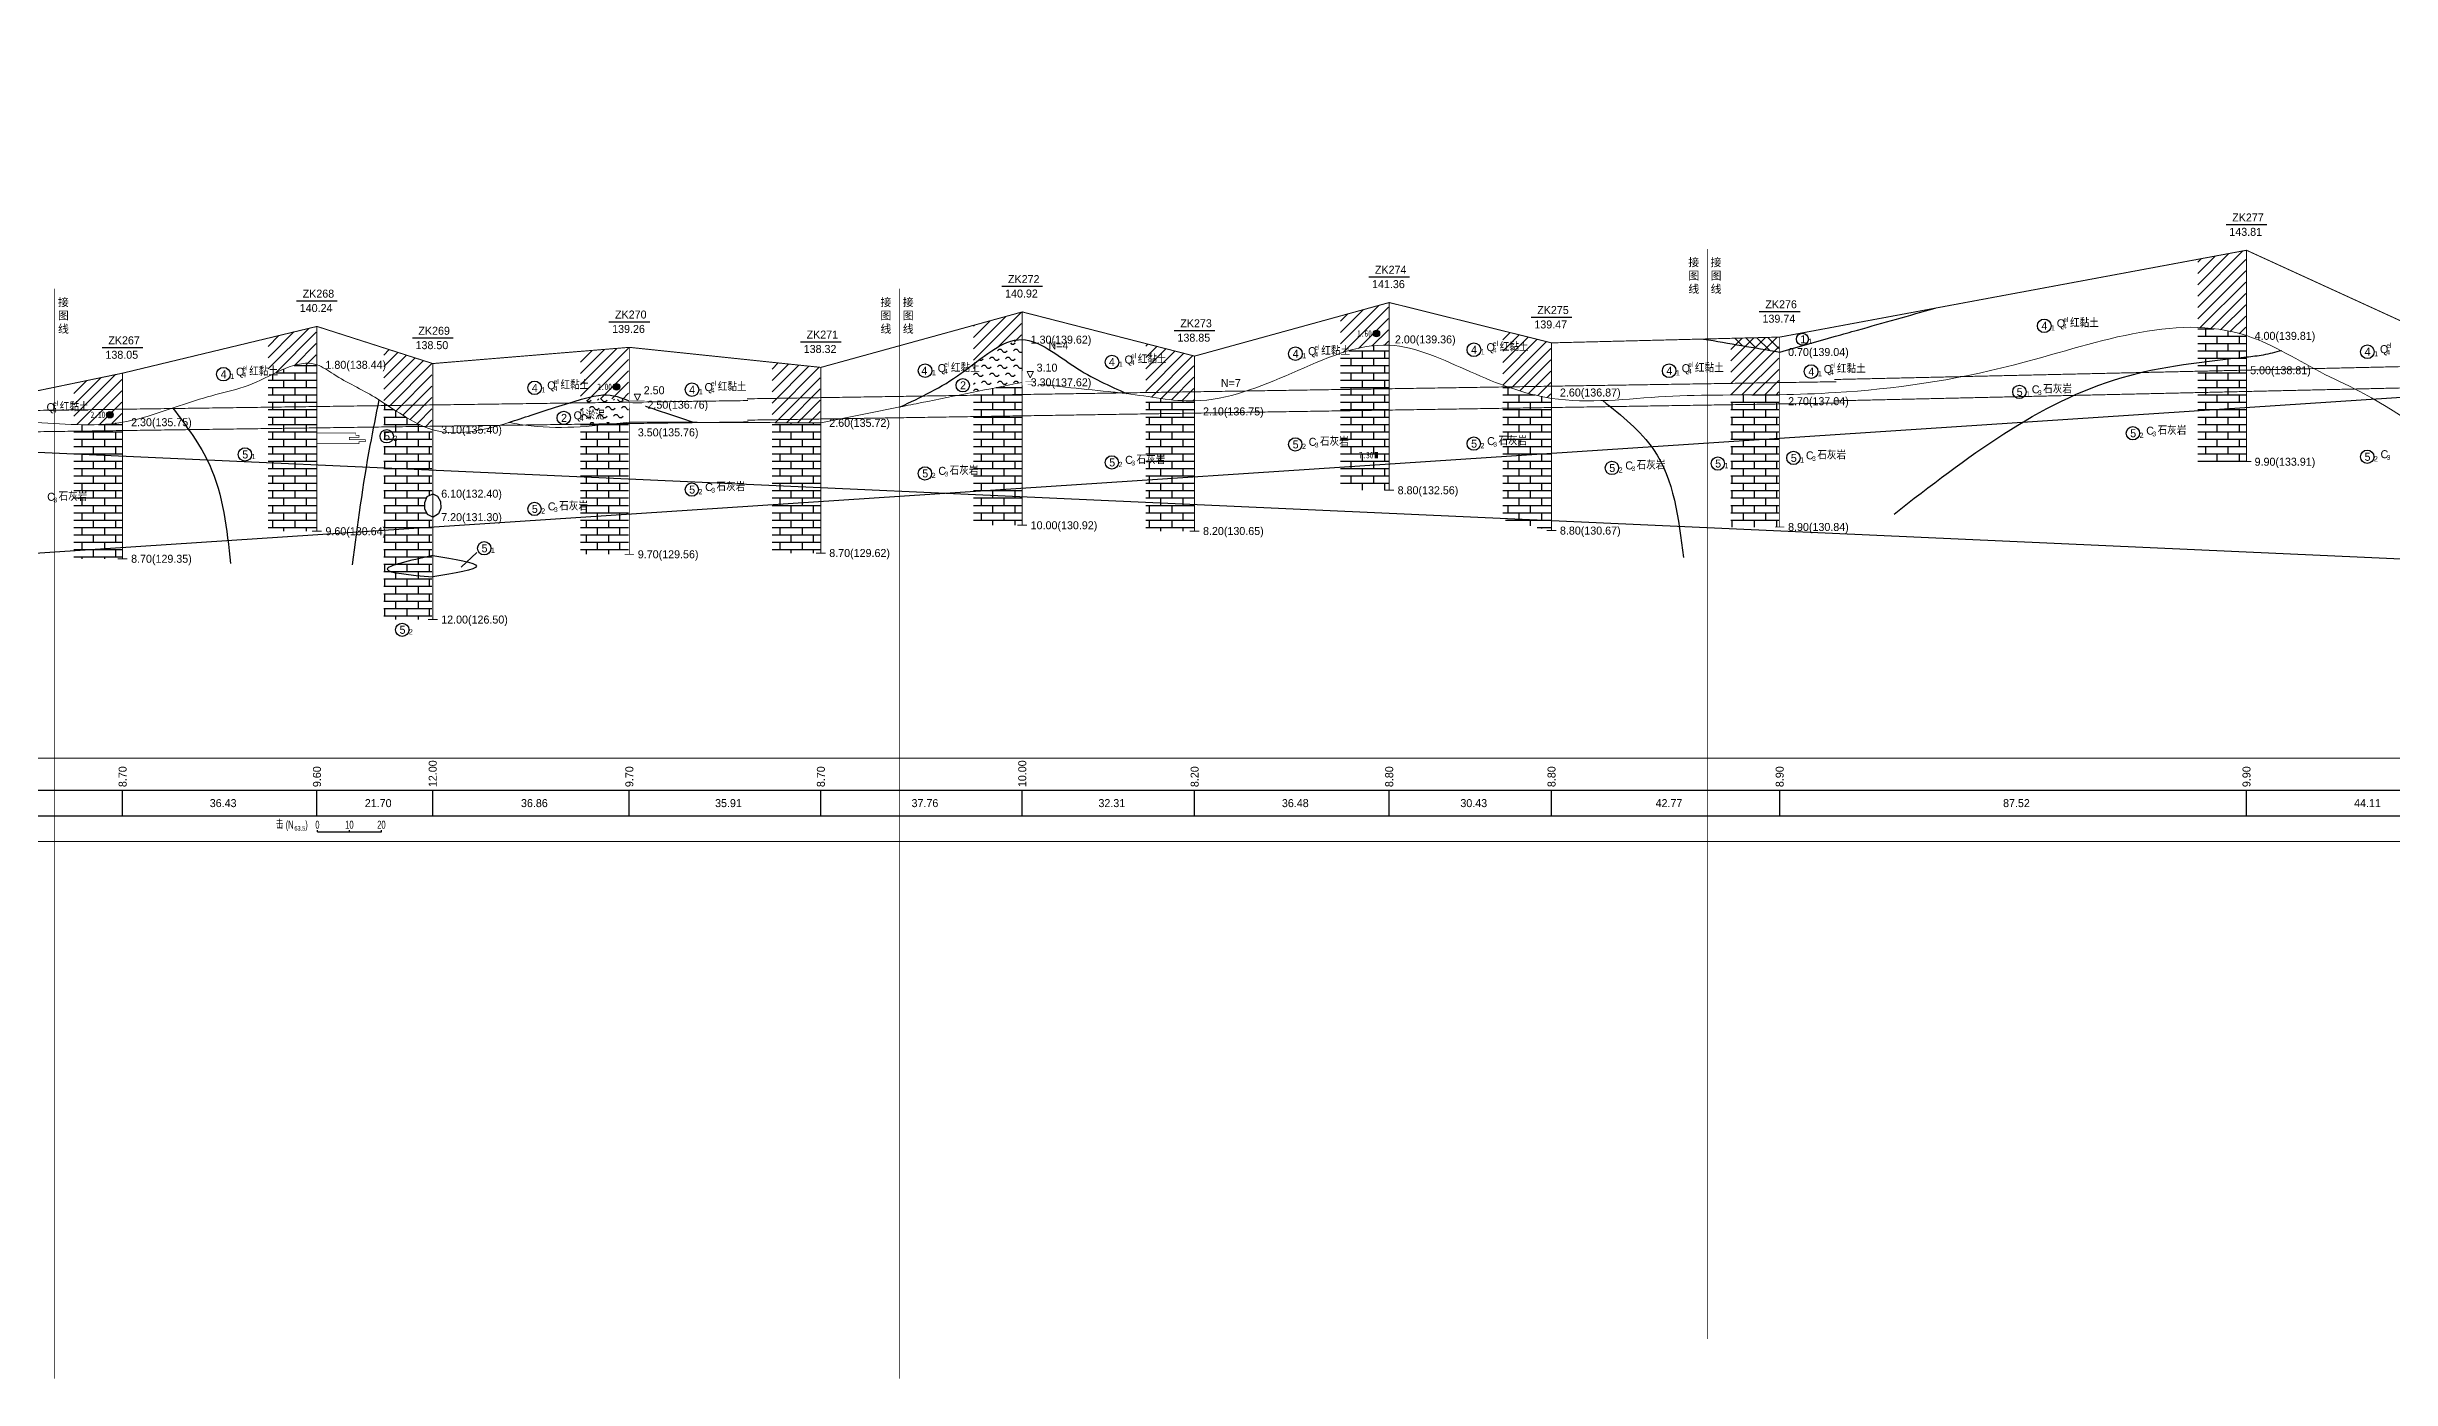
# Model space of a CAD drawing. Header units: inches. Extents: x -205 to 12199, y -11610 to -150.
# Drawn here: x 2405 to 3138, y -9451 to -9034 of the extents above; entities that cross this region are included whole.
import ezdxf
from ezdxf.enums import TextEntityAlignment as Align

# ---------------------------------------------------------------- set-up
doc = ezdxf.new("R2010")
doc.units = ezdxf.units.IN
doc.header["$MEASUREMENT"] = 0
for name, pattern in [('ACAD_ISO03W100', [30, 12, -18]), ('ACAD_ISO05W100', [34, 24, -3, 0.5, -3, 0.5, -3]), ('ACAD_ISO12W100', [21, 12, -3, 0, -3, 0, -3])]:
    doc.linetypes.add(name, pattern=pattern)
for name, color, linetype in [('GiCAD_PouMian', 7, 'Continuous'), ('GICAD_QUYANG', 7, 'Continuous'), ('地质-原位曲线', 7, 'Continuous'), ('地质-图框', 7, 'Continuous'), ('地质-地层符号', 3, 'Continuous'), ('地质-地层线', 7, 'Continuous'), ('地质-地面线', 7, 'Continuous'), ('地质-填充花纹', 4, 'Continuous'), ('地质-文字', 7, 'Continuous'), ('地质-标注栏', 7, 'Continuous'), ('地质-标贯', 7, 'Continuous'), ('地质-水位线', 5, 'Continuous'), ('地质-钻孔', 7, 'Continuous'), ('挡墙底', 7, 'Continuous'), ('管底', 7, 'Continuous'), ('红线', 1, 'ACAD_ISO05W100')]:
    doc.layers.add(name, color=color, linetype=linetype)
doc.styles.add('LZ_PMT_LINE', font='', dxfattribs={"height": 2})
doc.styles.get("Standard").update_dxf_attribs({"font": ''})
doc.styles.add('地层编号', font='Comfont.shx', dxfattribs={"width": 0.7, "height": 2.5, "bigfont": 'Hztxt12a.shx'})
doc.styles.add('层底标注', font='Comfont.shx', dxfattribs={"width": 0.7, "height": 2.5, "bigfont": 'Hztxt12a.shx'})
doc.styles.add('岩土名称', font='Comfont.shx', dxfattribs={"width": 0.7, "height": 2.5, "bigfont": 'Hztxt12a.shx'})
doc.styles.add('时代', font='Comfont.shx', dxfattribs={"width": 0.7, "height": 2.5, "bigfont": 'Hztxt12a.shx'})
doc.styles.add('标注栏数据', font='Comfont.shx', dxfattribs={"width": 0.7, "height": 2.5, "bigfont": 'Hztxt12a.shx'})
doc.styles.add('标贯动探', font='Comfont.shx', dxfattribs={"width": 0.7, "height": 2.5, "bigfont": 'Hztxt12a.shx'})
doc.styles.add('钻孔标注', font='Comfont.shx', dxfattribs={"width": 0.7, "height": 2.5, "bigfont": 'Hztxt12a.shx'})
doc.styles.get('LZ_PMT_LINE').set_extended_font_data('SimSun')
doc.styles.get('Standard').set_extended_font_data('SimSun')
doc.linetypes.add('bzhjcx', pattern='A,0.001,[2,XX1.shx,S=1,R=0,X=1,Y=0],-2', length=2.001)
doc.linetypes.add('rd', pattern='A,0.7,1,[1,rd.shx,S=5,R=180,X=0,Y=0],1', length=2.7)
doc.linetypes.add('swx', pattern='A,7,-1.5,["●",LZ_PMT_LINE,S=0.05,R=0,X=0,Y=0],-1.5', length=10)
pattern_1 = [(0, (-5703.593, -12402.1654), (0, 2.3), []), (90, (-5703.593, -12402.1654), (-3.5, 2.3), [2.3, -2.3])]
pattern_2 = [(45, (-5703.593, -12402.1654), (-1.76776695, 1.76776695), [])]
pattern_3 = [(0, (-5793.593, -12402.1654), (0, 2.3), []), (90, (-5793.593, -12402.1654), (-3.5, 2.3), [2.3, -2.3])]
pattern_4 = [(45, (-5793.593, -12402.1654), (-1.76776695, 1.76776695), [])]
pattern_5 = [(0, (-5883.593, -12402.1654), (0, 2.3), []), (90, (-5883.593, -12402.1654), (-3.5, 2.3), [2.3, -2.3])]

# ---------------------------------------------------------------- blocks, each defined once
blk = doc.blocks.new('gkqy_yuan.dwg不标')
at = {"layer": 'GiCAD_PouMian'}
h = blk.add_hatch(color=7, dxfattribs=at)
edge = h.paths.add_edge_path()
edge.add_arc((0, 0), 1, 0, 360)
at = {"layer": 'GICAD_QUYANG', "color": 7}
blk.add_circle((0, 0), 1, dxfattribs=at)
blk = doc.blocks.new('shuiweifhcj')
at = {"color": 7, "linetype": 'Continuous'}
blk.add_wipeout([(-2.46, -2.23), (2.54, -2.23), (2.54, 2.23), (-2.46, 2.23)], dxfattribs=at).dxf.layer = '地质-水位线'
at = {"color": 7}
for points, const_width in [([(-2.25, 0.02), (2.32, 0.02)], 0.075), ([(-1.5, -1), (1.5, -1)], 0.075), ([(-0.75, -2), (0.75, -2)], 0.05)]:
    blk.add_lwpolyline(points, dxfattribs=dict(at, const_width=const_width))
at = {"color": 7, "lineweight": 0}
blk.add_lwpolyline([(0.02, 0.02), (1.02, 2.02), (-0.98, 2.02), (0.02, 0.02)], dxfattribs=at)
blk = doc.blocks.new('gkqy_rao.dwg不标')
at = {"layer": 'GICAD_QUYANG', "color": 7}
blk.add_circle((0, 0), 1, dxfattribs=at)
blk = doc.blocks.new('gkqy_yan.dwg不标', base_point=(0, -1))
at = {"color": 7}
blk.add_solid([(-0.5, -2), (-0.5, 0), (0.5, -2), (0.5, 0)], dxfattribs=at)

msp = doc.modelspace()

# ---------------------------------------------------------------- hatches: boundary and pattern name
at = {"layer": '地质-填充花纹', "linetype": 'Continuous'}
h = msp.add_hatch(dxfattribs=at)
h.set_pattern_fill('GKNXT', scale=0.5, style=0, pattern_type=2)
h.set_pattern_definition([(45, (-5883.593, -12402.1654), (-1.76776695, 1.76776695), [])])
h.paths.add_polyline_path([(3092.37504, -9124.47101), (3083.25861, -9122.42502), (3078.27818, -9122.00049), (3077.37504, -9121.9952), (3077.37504, -9100.69724), (3092.37504, -9097.90695)])
h = msp.add_hatch(dxfattribs=at)
h.set_pattern_fill('GKNXT', scale=0.5, style=0, pattern_type=2)
h.set_pattern_definition(pattern_4)
h.paths.add_polyline_path([(2709.85413, -9125.86148), (2703.266, -9127.64541), (2699.03012, -9130.29492), (2695.02682, -9133.28995), (2694.85413, -9133.42007), (2694.85413, -9121.32739), (2709.85413, -9117.19597)])
h = msp.add_hatch(dxfattribs=at)
h.set_pattern_fill('GKNXT', scale=0.5, style=0, pattern_type=2)
h.set_pattern_definition(pattern_4)
h.paths.add_polyline_path([(2824.51369, -9127.54208), (2817.8725, -9127.94), (2812.98858, -9128.99985), (2809.51369, -9130.08938), (2809.51369, -9118.39047), (2824.51369, -9114.26257)])
h = msp.add_hatch(dxfattribs=at)
h.set_pattern_fill('GKNXT', scale=0.5, style=0, pattern_type=2)
h.set_pattern_definition(pattern_2)
h.paths.add_polyline_path([(2489.46869, -9133.65949), (2483.20166, -9133.6366), (2478.51569, -9135.36307), (2474.46869, -9137.3237), (2474.46869, -9125.32705), (2489.46869, -9121.72051)])
h = msp.add_hatch(dxfattribs=at)
h.set_pattern_fill('GKYN', scale=0.5, style=0, pattern_type=2)
h.set_pattern_definition([(45, (-5795.093, -12431.7534), (-2.5, 2.5), [0.707107, -2.828427]), (0, (-5794.593, -12431.2534), (2.5, 2.5), [0.5, -4.5]), (315, (-5794.093, -12431.2534), (4.9999895, -1.06e-05), [1.414214, -2.12132]), (0, (-5793.093, -12432.2534), (2.5, 2.5), [0.5, -4.5]), (45, (-5792.593, -12432.2534), (-2.5, 2.5), [0.707107, -2.828427])])
h.paths.add_polyline_path([(2709.85413, -9139.17743), (2703.14653, -9140.5275), (2698.24483, -9141.51408), (2694.85413, -9142.19654), (2694.85413, -9133.42007), (2695.02682, -9133.28995), (2699.03012, -9130.29492), (2703.266, -9127.64541), (2709.85413, -9125.86148)])
h = msp.add_hatch(dxfattribs=at)
h.set_pattern_fill('GKNXT', scale=0.5, style=0, pattern_type=2)
h.set_pattern_definition(pattern_4)
h.paths.add_polyline_path([(2875.22666, -9126.73164), (2875.22666, -9144.07478), (2868.8629, -9142.74315), (2864.06805, -9141.32828), (2860.22666, -9139.96916), (2860.22666, -9123.00479)])
h = msp.add_hatch(dxfattribs=at)
h.set_pattern_fill('GKSTT', scale=0.5, style=0, pattern_type=2)
h.set_pattern_definition([(45, (-5793.593, -12402.1654), (-1.76776695, 1.76776695), []), (135, (-5793.593, -12402.1654), (-1.76776695, -1.76776695), [])])
h.paths.add_polyline_path([(2946.51229, -9129.61761), (2939.80969, -9128.47052), (2934.88135, -9127.62707), (2931.51229, -9127.05048), (2931.51229, -9125.37881), (2946.51229, -9125.00005)])
h = msp.add_hatch(dxfattribs=at)
h.set_pattern_fill('GKSHY', scale=0.5, style=0, pattern_type=2)
h.set_pattern_definition(pattern_5)
h.paths.add_polyline_path([(3078.27818, -9122.00049), (3083.25861, -9122.42502), (3092.37504, -9124.47101), (3092.37504, -9131.28485), (3084.34793, -9134.20888), (3079.64991, -9135.92022), (3077.37504, -9136.74889), (3077.37504, -9121.9952)])
h = msp.add_hatch(dxfattribs=at)
h.set_pattern_fill('GKSHY', scale=0.5, style=0, pattern_type=2)
h.set_pattern_definition(pattern_1)
h.paths.add_polyline_path([(2489.46869, -9133.65949), (2489.46869, -9185.6604), (2474.46869, -9185.6604), (2474.46869, -9137.3237), (2478.51569, -9135.36307), (2483.20166, -9133.6366)])
h = msp.add_hatch(dxfattribs=at)
h.set_pattern_fill('GKNXT', scale=0.5, style=0, pattern_type=2)
h.set_pattern_definition(pattern_2)
h.paths.add_polyline_path([(2525.63978, -9133.18026), (2525.63978, -9153.82403), (2520.53354, -9151.71883), (2516.21482, -9149.20206), (2512.02528, -9146.47312), (2510.63978, -9145.59366), (2510.63978, -9128.36977)])
h = msp.add_hatch(dxfattribs=at)
h.set_pattern_fill('GKNXT', scale=0.5, style=0, pattern_type=2)
h.set_pattern_definition(pattern_2)
h.paths.add_polyline_path([(2587.07431, -9144.83192), (2580.92464, -9144.12963), (2575.93532, -9144.39902), (2572.07431, -9145.0365), (2572.07431, -9129.4515), (2587.07431, -9128.21442)])
h = msp.add_hatch(dxfattribs=at)
h.set_pattern_fill('GKNXT', scale=0.5, style=0, pattern_type=2)
h.set_pattern_definition(pattern_4)
h.paths.add_polyline_path([(2646.92193, -9134.43421), (2646.92193, -9151.79261), (2639.19655, -9151.7582), (2634.1966, -9151.73592), (2631.92193, -9151.72579), (2631.92193, -9132.86357)])
h = msp.add_hatch(dxfattribs=at)
h.set_pattern_fill('GKNXT', scale=0.5, style=0, pattern_type=2)
h.set_pattern_definition(pattern_4)
h.paths.add_polyline_path([(2763.7082, -9130.863), (2763.7082, -9144.9169), (2757.60379, -9144.66879), (2752.63995, -9144.0722), (2748.7082, -9143.48813), (2748.7082, -9127.01929)])
h = msp.add_hatch(dxfattribs=at)
h.set_pattern_fill('GKSHY', scale=0.5, style=0, pattern_type=2)
h.set_pattern_definition(pattern_3)
h.paths.add_polyline_path([(2824.51369, -9172.86043), (2809.51369, -9172.86043), (2809.51369, -9130.08938), (2812.98858, -9128.99985), (2817.8725, -9127.94), (2824.51369, -9127.54208)])
h = msp.add_hatch(dxfattribs=at)
h.set_pattern_fill('GKNXT', scale=0.5, style=0, pattern_type=2)
h.set_pattern_definition(pattern_4)
h.paths.add_polyline_path([(2934.88135, -9127.62707), (2939.80969, -9128.47052), (2946.51229, -9129.61761), (2946.51229, -9142.99632), (2941.11127, -9143.05225), (2936.11131, -9143.07038), (2931.51229, -9143.08186), (2931.51229, -9127.05048)])
h = msp.add_hatch(dxfattribs=at)
h.set_pattern_fill('GKSHY', scale=0.5, style=0, pattern_type=2)
h.set_pattern_definition(pattern_5)
h.paths.add_polyline_path([(3092.37504, -9163.86045), (3077.37504, -9163.86045), (3077.37504, -9136.74889), (3079.64991, -9135.92022), (3084.34793, -9134.20888), (3092.37504, -9131.28485)])
h = msp.add_hatch(dxfattribs=at)
h.set_pattern_fill('GKNXT', scale=0.5, style=0, pattern_type=2)
h.set_pattern_definition(pattern_2)
h.paths.add_polyline_path([(2428.74573, -9151.61586), (2420.15382, -9152.37581), (2415.15436, -9152.35432), (2413.74573, -9152.29423), (2413.74573, -9139.4177), (2428.74573, -9136.31218)])
h = msp.add_hatch(dxfattribs=at)
h.set_pattern_fill('GKSHY', scale=0.5, style=0, pattern_type=2)
h.set_pattern_definition(pattern_3)
h.paths.add_polyline_path([(2709.85413, -9183.79378), (2694.85413, -9183.79378), (2694.85413, -9142.19654), (2698.24483, -9141.51408), (2703.14653, -9140.5275), (2709.85413, -9139.17743)])
h = msp.add_hatch(dxfattribs=at)
h.set_pattern_fill('GKSHY', scale=0.5, style=0, pattern_type=2)
h.set_pattern_definition(pattern_3)
h.paths.add_polyline_path([(2864.06805, -9141.32828), (2868.8629, -9142.74315), (2875.22666, -9144.07478), (2875.22666, -9185.40531), (2870.40213, -9184.34159), (2865.3284, -9183.18747), (2860.25629, -9181.96276), (2860.22666, -9181.95498), (2860.22666, -9139.96916)])
h = msp.add_hatch(dxfattribs=at)
h.set_pattern_fill('GKSHY', scale=0.5, style=0, pattern_type=2)
h.set_pattern_definition(pattern_1)
h.paths.add_polyline_path([(2512.02528, -9146.47312), (2516.21482, -9149.20206), (2520.53354, -9151.71883), (2525.63978, -9153.82403), (2525.63978, -9174.06228), (2524.19033, -9174.84599), (2523.40683, -9176.66497), (2523.43242, -9178.65239), (2524.27468, -9180.44349), (2525.63978, -9181.13398), (2525.63978, -9192.80243), (2522.40317, -9186.87284), (2520.0076, -9182.48408), (2517.61204, -9178.09531), (2515.21647, -9173.70655), (2512.8209, -9169.31778), (2510.63978, -9165.3219), (2510.63978, -9145.59366)])
h = msp.add_hatch(dxfattribs=at)
h.set_pattern_fill('GKYN', scale=0.5, style=0, pattern_type=2)
h.set_pattern_definition([(45, (-5705.093, -12402.1654), (-2.5, 2.5), [0.707107, -2.828427]), (0, (-5704.593, -12401.6654), (2.5, 2.5), [0.5, -4.5]), (315, (-5704.093, -12401.6654), (4.9999895, -1.06e-05), [1.414214, -2.12132]), (0, (-5703.093, -12402.6654), (2.5, 2.5), [0.5, -4.5]), (45, (-5702.593, -12402.6654), (-2.5, 2.5), [0.707107, -2.828427])])
h.paths.add_polyline_path([(2587.07431, -9144.83192), (2587.07431, -9151.53691), (2581.58799, -9151.75123), (2576.5918, -9151.94641), (2572.07431, -9152.12289), (2572.07431, -9145.0365), (2575.93532, -9144.39902), (2580.92464, -9144.12963)])
h = msp.add_hatch(dxfattribs=at)
h.set_pattern_fill('GKSHY', scale=0.5, style=0, pattern_type=2)
h.set_pattern_definition(pattern_3)
h.paths.add_polyline_path([(2752.63995, -9144.0722), (2757.60379, -9144.66879), (2763.7082, -9144.9169), (2763.7082, -9185.59373), (2750.06898, -9185.59373), (2748.7082, -9185.5304), (2748.7082, -9143.48813)])
h = msp.add_hatch(dxfattribs=at)
h.set_pattern_fill('GKSHY', scale=0.5, style=0, pattern_type=2)
h.set_pattern_definition(pattern_3)
h.paths.add_polyline_path([(2946.51229, -9184.32706), (2931.51229, -9184.32706), (2931.51229, -9143.08186), (2936.11131, -9143.07038), (2941.11127, -9143.05225), (2946.51229, -9142.99632)])
h = msp.add_hatch(dxfattribs=at)
h.set_pattern_fill('GKSHY', scale=0.5, style=0, pattern_type=2)
h.set_pattern_definition(pattern_1)
h.paths.add_polyline_path([(2428.74573, -9194.26041), (2413.74573, -9194.26041), (2413.74573, -9152.29423), (2415.15436, -9152.35432), (2420.15382, -9152.37581), (2428.74573, -9151.61586)])
h = msp.add_hatch(dxfattribs=at)
h.set_pattern_fill('GKSHY', scale=0.5, style=0, pattern_type=2)
h.set_pattern_definition(pattern_1)
h.paths.add_polyline_path([(2587.07431, -9192.86047), (2572.07431, -9192.86047), (2572.07431, -9152.12289), (2576.5918, -9151.94641), (2581.58799, -9151.75123), (2587.07431, -9151.53691)])
h = msp.add_hatch(dxfattribs=at)
h.set_pattern_fill('GKSHY', scale=0.5, style=0, pattern_type=2)
h.set_pattern_definition(pattern_3)
h.paths.add_polyline_path([(2634.1966, -9151.73592), (2639.19655, -9151.7582), (2646.92193, -9151.79261), (2646.92193, -9192.46039), (2631.92193, -9192.46039), (2631.92193, -9151.72579)])
h = msp.add_hatch(dxfattribs=at)
h.set_pattern_fill('GKSHY', scale=0.5, style=0, pattern_type=2)
h.set_pattern_definition(pattern_1)
h.paths.add_polyline_path([(2512.8209, -9169.31778), (2515.21647, -9173.70655), (2517.61204, -9178.09531), (2520.0076, -9182.48408), (2522.40317, -9186.87284), (2525.63978, -9192.80243), (2525.63978, -9199.8285), (2516.84751, -9196.36062), (2510.63978, -9193.91216), (2510.63978, -9165.3219)])
h = msp.add_hatch(dxfattribs=at)
h.set_pattern_fill('GKSHY', scale=0.5, style=0, pattern_type=2)
h.set_pattern_definition(pattern_1)
h.paths.add_polyline_path([(2516.84751, -9196.36062), (2525.63978, -9199.8285), (2525.63978, -9213.26043), (2510.63978, -9213.26043), (2510.63978, -9193.91216)])

# ---------------------------------------------------------------- linework, layer by layer
msp.add_lwpolyline([(2534.77201, -9196.84242), (2539.63125, -9192.32198)])
for points in [[(2444.68048, -9147.15751), (2456.11523, -9164.84773), (2462.71281, -9195.76945)], [(2509.10757, -9144.59202), (2506.27961, -9158.82254), (2500.70578, -9196.11049)], [(2891.47082, -9144.8345), (2907.38462, -9160.14641), (2916.67237, -9193.86523)]]:
    msp.add_spline(points, degree=3)
at = {"layer": '地质-原位曲线', "color": 7, "linetype": 'Continuous'}
for p, q in [((2489.86886, -9279.59365), (2489.86886, -9279.09365)), ((2489.86886, -9279.59365), (2509.86886, -9279.59365)), ((2499.86886, -9279.59365), (2499.86886, -9279.09365)), ((2509.86886, -9279.59365), (2509.86886, -9279.09365))]:
    msp.add_line(p, q, dxfattribs=at)
at = {"layer": '地质-原位曲线', "color": 7, "linetype": 'Continuous', "const_width": 0.2, "flags": 128}
msp.add_lwpolyline([(2489.86886, -9154.9938), (2501.86886, -9154.9938), (2501.86886, -9155.6603), (2502.86886, -9155.6603), (2502.86886, -9156.32705), (2499.86886, -9156.32705), (2499.86886, -9156.9938), (2504.86886, -9156.9938), (2504.86886, -9157.6603), (2502.86886, -9157.6603), (2502.86886, -9158.32705), (2489.86886, -9158.32705)], dxfattribs=at)
at = {"layer": '地质-地层符号', "color": 7, "linetype": 'Continuous'}
for centre, major_axis in [((2953.84543, -9125.65073), (0, 1.875)), ((3029.41721, -9121.47323), (0, 2.125)), ((2679.74118, -9135.48403), (0, 2.125)), ((2738.13432, -9132.80383), (0, 2.125)), ((2795.4641, -9130.18347), (0, 2.125)), ((2851.22333, -9128.95015), (0, 2.125)), ((2912.22262, -9135.51683), (0, 2.125)), ((2956.58265, -9135.76855), (0, 2.125)), ((3130.3903, -9129.56772), (0, 2.125)), ((2460.49103, -9136.58438), (0, 2.125)), ((2557.74086, -9140.8511), (0, 2.125)), ((2606.89432, -9141.41346), (0, 2.125)), ((2691.50366, -9140.05497), (0, 2.08333)), ((3021.65403, -9142.12038), (0, 2.08333)), ((2566.83191, -9150.24017), (0, 2.08333)), ((2511.51748, -9155.98393), (0, 2.08333)), ((3057.12402, -9155.0427), (0, 2.08333)), ((2467.22899, -9161.66618), (0, 2.08333)), ((2738.09265, -9164.15014), (0, 2.08333)), ((2795.42243, -9158.5168), (0, 2.08333)), ((2851.18166, -9158.28349), (0, 2.08333)), ((2927.43674, -9164.50149), (0, 2.08333)), ((2951.07077, -9162.7433), (0, 2.08333)), ((3130.34864, -9162.38905), (0, 2.08333)), ((2606.85265, -9172.64273), (0, 2.08333)), ((2679.69952, -9167.58348), (0, 2.08333)), ((2894.36005, -9165.88986), (0, 2.08333)), ((2557.69919, -9178.68444), (0, 2.08333)), ((2541.99043, -9190.98227), (0, 2.08333)), ((2516.35691, -9216.4483), (0, 2.08333))]:
    msp.add_ellipse(centre, major_axis=major_axis, ratio=1, dxfattribs=at)
at = {"layer": '地质-地层线', "color": 0, "linetype": 'rd', "flags": 128}
msp.add_lwpolyline([(2528.39487, -9178.39211), (2527.66924, -9180.23616), (2526.02199, -9181.25557), (2525.88978, -9181.26043), (2524.27468, -9180.44348), (2523.43242, -9178.65239), (2523.40683, -9176.66497), (2524.19033, -9174.84599), (2525.88978, -9173.9271), (2527.41614, -9174.64591), (2528.31807, -9176.40606)], close=True, dxfattribs=at)
at = {"layer": '地质-地层线', "color": 7, "lineweight": 25}
for points, knots in [([(2964.1967, -9124.7439), (2966.48871, -9124.09755), (2976.88422, -9121.16602), (2987.27972, -9118.23449), (2995.38321, -9115.9493)], [18.114379502, 18.114379502, 18.114379502, 18.114379502, 25.258602024, 50.517204049, 50.517204049, 50.517204049, 50.517204049]), ([(2549.62665, -9151.68299), (2552.02376, -9150.89667), (2579.95257, -9141.73525), (2579.02807, -9142.13797), (2597.54976, -9148.31119), (2604.03226, -9150.5144), (2607.27352, -9151.616)], [190.551878473, 190.551878473, 190.551878473, 190.551878473, 193.467093143, 224.517073815, 235.048074844, 245.579075874, 245.579075874, 245.579075874, 245.579075874])]:
    msp.add_open_spline(points, degree=3, knots=knots, dxfattribs=at)
at = {"layer": '地质-地层线', "color": 7, "linetype": 'bzhjcx', "lineweight": 0}
for points, knots in [([(2964.1967, -9142.33011), (2982.56801, -9141.19648), (3024.97833, -9135.20034), (3079.57851, -9113.27473), (3112.97522, -9135.10594), (3137.6551, -9145.90963), (3164.83608, -9168.99413), (3204.96391, -9149.6015), (3239.99387, -9139.33501), (3267.57444, -9140.95409), (3287.90829, -9140.58682), (3297.80456, -9140.57893), (3304.1967, -9140.48799)], [259.706679112, 259.706679112, 259.706679112, 259.706679112, 315.580443462, 389.093979328, 416.429316662, 430.09698533, 471.099991332, 510.831744166, 550.563497, 582.001279743, 592.480540657, 611.662289541, 611.662289541, 611.662289541, 611.662289541]), ([(2371.35627, -9151.52714), (2380.92912, -9151.31183), (2400.07482, -9150.88122), (2426.78381, -9154.00465), (2445.82596, -9146.52681), (2459.3818, -9142.48915), (2472.7436, -9139.55387), (2485.46875, -9129.97778), (2497.43758, -9138.49388), (2509.67987, -9144.01342), (2526.30241, -9157.61538), (2541.41689, -9154.24831), (2549.62665, -9151.68299)], [0, 0, 0, 0, 28.819748731, 57.639497462, 78.744744499, 89.298410716, 99.849991536, 120.955238574, 126.964205722, 141.686175523, 162.417112472, 186.611291417, 186.611291417, 186.611291417, 186.611291417]), ([(2710.10413, -9139.12711), (2719.08301, -9140.12612), (2729.9665, -9141.33704), (2747.90098, -9143.09978), (2767.5767, -9147.4146), (2794.23974, -9136.59474), (2823.27618, -9123.00047), (2850.17937, -9136.2839), (2877.96157, -9147.14846), (2911.23596, -9142.57812), (2940.85872, -9143.33084), (2958.39674, -9142.688), (2964.1967, -9142.33011)], [0, 0, 0, 0, 27.082742168, 32.827566739, 54.165484337, 85.788524235, 117.411564133, 144.091916724, 170.772269315, 206.419588455, 242.066907596, 259.706679112, 259.706679112, 259.706679112, 259.706679112]), ([(2587.32431, -9151.52714), (2593.97405, -9151.55676), (2603.94865, -9151.60119), (2616.23945, -9151.65594), (2621.88051, -9151.68106), (2624.1967, -9151.69138)], [0, 0, 0, 0, 19.949403092, 29.924104637, 36.872752723, 36.872752723, 36.872752723, 36.872752723])]:
    msp.add_open_spline(points, degree=3, knots=knots, dxfattribs=at)
at = {"layer": '地质-地层线', "color": 7}
for points in [[(2671.9634, -9146.80385), (2691.03377, -9136.29881), (2710.10413, -9125.79378), (2726.42355, -9134.21801), (2742.74296, -9142.64223)], [(2982.48687, -9180.26782), (3053.79099, -9137.60186), (3092.62504, -9131.19379)], [(3092.62504, -9131.19379), (3097.90276, -9130.49546), (3103.67802, -9129.14523)], [(2525.88978, -9193.26044), (2511.66847, -9197.54663), (2525.88978, -9199.9271)], [(2525.88978, -9193.26044), (2539.57188, -9196.59377), (2525.88978, -9199.9271)]]:
    msp.add_spline(points, degree=3, dxfattribs=at)
at = {"layer": '地质-地层线', "color": 7, "lineweight": 25}
msp.add_spline([(2923.00041, -9125.59374), (2934.88135, -9127.62707), (2946.76229, -9129.6604)], degree=3, dxfattribs=at)
at = {"layer": '地质-地层线', "color": 7, "lineweight": 25, "start_tangent": (0.962462591, 0.27141437), "end_tangent": (0.962462591, 0.27141437)}
msp.add_spline([(2946.76229, -9129.6604), (2964.1967, -9124.7439)], degree=3, dxfattribs=at)
at = {"layer": '地质-地层线', "color": 7, "linetype": 'bzhjcx', "lineweight": 0}
for points in [[(2647.17193, -9151.79372), (2671.9634, -9146.80385), (2678.63803, -9145.46042), (2710.10413, -9139.12711)], [(2549.62665, -9151.68299), (2556.60705, -9152.72712), (2587.32431, -9151.52714)]]:
    msp.add_spline(points, degree=3, dxfattribs=at)
at = {"layer": '地质-地层线', "color": 7, "linetype": 'bzhjcx', "lineweight": 0, "start_tangent": (0.99999008, -0.004454278), "end_tangent": (0.99999008, -0.004454278)}
msp.add_spline([(2624.1967, -9151.69138), (2647.17193, -9151.79372)], degree=3, dxfattribs=at)
at = {"layer": '地质-地面线', "color": 0, "linetype": 'Continuous', "const_width": 0.3}
for points in [[(2964.1967, -9121.7506), (3092.62504, -9097.86045), (3166.14289, -9131.52714), (3243.10006, -9117.72709), (3304.1967, -9117.79184)], [(2624.1967, -9132.05467), (2647.17193, -9134.46038), (2710.10413, -9117.12712), (2763.9582, -9130.92706), (2824.76369, -9114.19377), (2875.47666, -9126.79376), (2946.76229, -9124.99373), (2964.1967, -9121.7506)], [(2284.1967, -9141.75184), (2315.82047, -9144.12713), (2371.35627, -9148.19381), (2428.99573, -9136.26042), (2489.71869, -9121.6604), (2525.88978, -9133.26043), (2587.32431, -9128.19381), (2624.1967, -9132.05467)]]:
    msp.add_lwpolyline(points, dxfattribs=at)
at = {"layer": '地质-标注栏', "color": 7, "linetype": 'Continuous', "const_width": 0.3}
for points in [[(2244.19649, -9256.59365), (2634.19649, -9256.59365)], [(2584.19698, -9256.59365), (2974.19698, -9256.59365)], [(2924.1967, -9256.59365), (3314.1967, -9256.59365)], [(2244.19649, -9282.59365), (2634.19649, -9282.59365)], [(2584.19698, -9282.59365), (2974.19698, -9282.59365)], [(2924.1967, -9282.59365), (3314.1967, -9282.59365)]]:
    msp.add_lwpolyline(points, dxfattribs=at)
at = {"layer": '地质-标注栏', "color": 7, "linetype": 'Continuous'}
for points in [[(2244.19649, -9266.59365), (2634.19649, -9266.59365)], [(2428.99573, -9274.59365), (2428.99573, -9266.59365)], [(2428.99573, -9274.59365), (2428.99573, -9266.59365)], [(2489.71869, -9274.59365), (2489.71869, -9266.59365)], [(2489.71869, -9274.59365), (2489.71869, -9266.59365)], [(2525.88978, -9274.59365), (2525.88978, -9266.59365)], [(2525.88978, -9274.59365), (2525.88978, -9266.59365)], [(2584.19698, -9266.59365), (2974.19698, -9266.59365)], [(2587.32431, -9274.59365), (2587.32431, -9266.59365)], [(2587.32431, -9274.59365), (2587.32431, -9266.59365)], [(2647.17193, -9274.59365), (2647.17193, -9266.59365)], [(2647.17193, -9274.59365), (2647.17193, -9266.59365)], [(2710.10413, -9274.59365), (2710.10413, -9266.59365)], [(2710.10413, -9274.59365), (2710.10413, -9266.59365)], [(2763.9582, -9274.59365), (2763.9582, -9266.59365)], [(2763.9582, -9274.59365), (2763.9582, -9266.59365)], [(2824.76369, -9274.59365), (2824.76369, -9266.59365)], [(2824.76369, -9274.59365), (2824.76369, -9266.59365)], [(2875.47666, -9274.59365), (2875.47666, -9266.59365)], [(2875.47666, -9274.59365), (2875.47666, -9266.59365)], [(2924.1967, -9266.59365), (3314.1967, -9266.59365)], [(2946.76229, -9274.59365), (2946.76229, -9266.59365)], [(2946.76229, -9274.59365), (2946.76229, -9266.59365)], [(3092.62476, -9274.59365), (3092.62476, -9266.59365)], [(3092.62476, -9274.59365), (3092.62476, -9266.59365)], [(2244.19649, -9274.59365), (2634.19649, -9274.59365)], [(2584.19698, -9274.59365), (2974.19698, -9274.59365)], [(2924.1967, -9274.59365), (3314.1967, -9274.59365)]]:
    msp.add_lwpolyline(points, dxfattribs=at)
at = {"layer": '地质-钻孔', "color": 7, "linetype": 'Continuous'}
for p, q in [((3086.26144, -9089.8605), (3098.988, -9089.8605)), ((2703.74093, -9109.1271), (2716.46749, -9109.1271)), ((2818.40011, -9106.19375), (2831.12667, -9106.19375)), ((2483.35567, -9113.6603), (2496.08175, -9113.6603)), ((2869.11398, -9118.79385), (2881.83956, -9118.79385)), ((2940.39913, -9116.9938), (2953.12569, -9116.9938)), ((2519.52706, -9125.2604), (2532.25265, -9125.2604)), ((2580.96163, -9120.19375), (2593.68722, -9120.19375)), ((2640.80831, -9126.46035), (2653.53487, -9126.46035)), ((2757.59542, -9122.92715), (2770.32101, -9122.92715)), ((2422.63253, -9128.2604), (2435.35909, -9128.2604))]:
    msp.add_line(p, q, dxfattribs=at)
at = {"layer": '地质-钻孔', "color": 7, "const_width": 0.3, "flags": 128}
for points in [[(3092.62504, -9097.86045), (3092.62504, -9163.86045)], [(2710.10413, -9117.12711), (2710.10413, -9183.79378)], [(2824.76369, -9114.19377), (2824.76369, -9172.86043)], [(2489.71869, -9121.6604), (2489.71869, -9185.6604)], [(2946.76229, -9124.99373), (2946.76229, -9184.32706)], [(2525.88978, -9133.26044), (2525.88978, -9213.26044)], [(2587.32431, -9128.19381), (2587.32431, -9192.86047)], [(2763.9582, -9130.92706), (2763.9582, -9185.59373)], [(2875.47666, -9126.79376), (2875.47666, -9185.46043)], [(2428.99573, -9136.26042), (2428.99573, -9194.26041)], [(2647.17193, -9134.46039), (2647.17193, -9192.46039)]]:
    msp.add_lwpolyline(points, dxfattribs=at)
at = {"layer": '地质-钻孔', "color": 7, "linetype": 'Continuous', "const_width": 0.3, "flags": 128}
for points in [[(3091.12504, -9163.86045), (3094.12504, -9163.86045)], [(2823.26369, -9172.86043), (2826.26369, -9172.86043)], [(2708.60413, -9183.79378), (2711.60413, -9183.79378)], [(2945.26229, -9184.32706), (2948.26229, -9184.32706)], [(2488.21869, -9185.6604), (2491.21869, -9185.6604)], [(2645.67193, -9192.46039), (2648.67193, -9192.46039)], [(2762.4582, -9185.59373), (2765.4582, -9185.59373)], [(2873.97666, -9185.46043), (2876.97666, -9185.46043)], [(2427.49573, -9194.26041), (2430.49573, -9194.26041)], [(2585.82431, -9192.86047), (2588.82431, -9192.86047)], [(2524.38978, -9213.26044), (2527.38978, -9213.26044)]]:
    msp.add_lwpolyline(points, dxfattribs=at)
at = {"layer": '挡墙底', "linetype": 'ACAD_ISO12W100', "const_width": 0.3}
for points in [[(2963.96531, -9144.90803), (3303.96545, -9137.18178)], [(2624.23756, -9150.93874), (2964.61842, -9145.60124)], [(2284.3035, -9156.19198), (2624.49799, -9151.49262)]]:
    msp.add_lwpolyline(points, dxfattribs=at)
at = {"layer": '管底', "linetype": 'swx', "const_width": 0.3}
msp.add_lwpolyline([(2963.81387, -9138.24375), (3303.81401, -9130.5175)], dxfattribs=at)
at = {"layer": '红线', "linetype": 'ACAD_ISO03W100', "ltscale": 0.4, "const_width": 0.2}
for points in [[(2924.1967, -9097.43476), (2924.1967, -9437.98659)], [(2407.80624, -9109.90683), (2407.80624, -9450.45867)], [(2671.76287, -9109.90683), (2671.76287, -9450.45867)]]:
    msp.add_lwpolyline(points, dxfattribs=at)

# ---------------------------------------------------------------- block references
at = {"layer": '地质-图框', "linetype": 'Continuous'}
for name, p in [('gkqy_yuan.dwg不标', (2820.76369, -9123.86043)), ('gkqy_rao.dwg不标', (2820.76369, -9123.86043)), ('gkqy_yuan.dwg不标', (2583.32431, -9140.52714)), ('gkqy_yuan.dwg不标', (2424.99573, -9149.26042)), ('gkqy_yan.dwg不标', (2820.76369, -9161.86043))]:
    msp.add_blockref(name, p, dxfattribs=at)

# ---------------------------------------------------------------- texts
at = {"layer": '地质-原位曲线', "color": 7, "linetype": 'Continuous', "style": '标注栏数据', "width": 0.7}
for s, height, p in [('击', 2.5, (2476.85768, -9278.59365)), ('(N', 2.5, (2479.96048, -9278.59365)), ('63.5', 1.5, (2482.66327, -9279.21865)), (')', 2.5, (2486.06662, -9278.59365))]:
    msp.add_text(s, height=height, dxfattribs=at).set_placement(p)
for s, p in [('0', (2489.86886, -9278.59365)), ('10', (2499.86886, -9278.59365)), ('20', (2509.86886, -9278.59365))]:
    msp.add_text(s, height=2.5, dxfattribs=at).set_placement(p, align=Align.CENTER)
at = {"layer": '地质-图框', "color": 0, "linetype": 'Continuous', "width": 0.7}
for s, p in [('1.60', (2814.75922, -9124.86043)), ('2.00', (2577.31984, -9141.52714)), ('2.10', (2418.99126, -9150.26042)), ('7.30', (2815.25922, -9162.86043))]:
    msp.add_text(s, height=2, dxfattribs=at).set_placement(p)
at = {"layer": '地质-地层符号', "color": 7, "linetype": 'Continuous', "style": '时代', "width": 0.8}
for s, p in [('el', (3035.38804, -9120.25657)), ('el', (2857.19416, -9127.73349)), ('4', (3035.38804, -9122.42323)), ('el', (2466.46186, -9135.36772)), ('el', (2685.71202, -9134.26737)), ('4', (2744.10515, -9133.75383)), ('el', (2744.10515, -9131.58716)), ('4', (2801.43493, -9131.13347)), ('el', (2801.43493, -9128.9668)), ('4', (2857.19416, -9129.90015)), ('el', (2918.19346, -9134.30016)), ('el', (2962.55348, -9134.55188)), ('4', (3136.36114, -9130.51772)), ('el', (3136.36114, -9128.35105)), ('4', (2466.46186, -9137.53438)), ('4', (2563.71169, -9141.8011)), ('el', (2563.71169, -9139.63444)), ('4', (2612.86515, -9142.36346)), ('el', (2612.86515, -9140.1968)), ('4', (2685.71202, -9136.43403)), ('4', (2918.19346, -9136.46683)), ('4', (2962.55348, -9136.71855)), ('4', (2407.28065, -9148.63443)), ('el', (2407.28065, -9146.46776)), ('h', (2571.94857, -9149.0235)), ('3', (3027.49987, -9143.07038)), ('4', (2571.94857, -9151.19017)), ('3', (3063.24069, -9155.9927)), ('3', (2801.5391, -9159.4668)), ('3', (2857.29833, -9159.23349)), ('3', (2956.91661, -9163.6933)), ('3', (3136.4653, -9163.33905)), ('3', (2685.81618, -9168.53348)), ('3', (2744.20932, -9165.10014)), ('3', (2900.47672, -9166.83986)), ('3', (2407.38482, -9176.63443)), ('3', (2612.96932, -9173.59273)), ('3', (2563.81586, -9179.63444))]:
    msp.add_text(s, height=1.5, dxfattribs=at).set_placement(p)
at = {"layer": '地质-地层符号', "color": 7, "linetype": 'Continuous'}
for s, height, style, p in [('红黏土', 2.5, '岩土名称', (3037.47971, -9121.92323)), ('1', 2.5, '地层编号', (2953.22043, -9126.90073)), ('1', 1.625, '地层编号', (2955.72043, -9127.10073)), ('4', 2.5, '地层编号', (3028.54221, -9122.72323)), ('1', 1.625, '地层编号', (3031.54221, -9122.92323)), ('Q', 2.5, '时代', (3033.35471, -9121.92323)), ('Q', 2.5, '时代', (2683.67868, -9135.93403)), ('红黏土', 2.5, '岩土名称', (2687.80368, -9135.93403)), ('4', 2.5, '地层编号', (2737.1715, -9134.00149)), ('1', 1.625, '地层编号', (2740.25932, -9134.25383)), ('Q', 2.5, '时代', (2742.07182, -9133.25383)), ('红黏土', 2.5, '岩土名称', (2746.19682, -9133.25383)), ('4', 2.5, '地层编号', (2794.5891, -9131.43347)), ('1', 1.625, '地层编号', (2797.5891, -9131.63347)), ('Q', 2.5, '时代', (2799.4016, -9130.63347)), ('红黏土', 2.5, '岩土名称', (2803.5266, -9130.63347)), ('4', 2.5, '地层编号', (2850.34833, -9130.20015)), ('1', 1.625, '地层编号', (2853.34833, -9130.40015)), ('Q', 2.5, '时代', (2855.16083, -9129.40015)), ('红黏土', 2.5, '岩土名称', (2859.28583, -9129.40015)), ('Q', 2.5, '时代', (2916.16012, -9135.96683)), ('红黏土', 2.5, '岩土名称', (2920.28512, -9135.96683)), ('Q', 2.5, '时代', (2960.52015, -9136.21855)), ('红黏土', 2.5, '岩土名称', (2964.64515, -9136.21855)), ('4', 2.5, '地层编号', (3129.5153, -9130.81772)), ('1', 1.625, '地层编号', (3132.5153, -9131.01772)), ('Q', 2.5, '时代', (3134.3278, -9130.01772)), ('4', 2.5, '地层编号', (2459.61603, -9137.83438)), ('1', 1.625, '地层编号', (2462.61603, -9138.03438)), ('Q', 2.5, '时代', (2464.42853, -9137.03438)), ('红黏土', 2.5, '岩土名称', (2468.55353, -9137.03438)), ('4', 2.5, '地层编号', (2556.86586, -9142.1011)), ('1', 1.625, '地层编号', (2559.86586, -9142.3011)), ('Q', 2.5, '时代', (2561.67836, -9141.3011)), ('红黏土', 2.5, '岩土名称', (2565.80336, -9141.3011)), ('4', 2.5, '地层编号', (2606.01932, -9142.66346)), ('1', 1.625, '地层编号', (2609.01932, -9142.86346)), ('Q', 2.5, '时代', (2610.83182, -9141.86346)), ('红黏土', 2.5, '岩土名称', (2614.95682, -9141.86346)), ('4', 2.5, '地层编号', (2678.57627, -9136.76396)), ('1', 1.625, '地层编号', (2681.86618, -9136.93403)), ('2', 2.5, '地层编号', (2690.67033, -9141.30497)), ('4', 2.5, '地层编号', (2911.34762, -9136.76683)), ('1', 1.625, '地层编号', (2914.34762, -9136.96683)), ('4', 2.5, '地层编号', (2955.70765, -9137.01855)), ('1', 1.625, '地层编号', (2958.70765, -9137.21855)), ('5', 2.5, '地层编号', (3020.8207, -9143.37038)), ('C', 2.5, '时代', (3025.54987, -9142.57038)), ('石灰岩', 2.5, '岩土名称', (3029.09153, -9142.57038)), ('Q', 2.5, '时代', (2405.24732, -9148.13443)), ('红黏土', 2.5, '岩土名称', (2409.37232, -9148.13443)), ('Q', 2.5, '时代', (2569.91524, -9150.69017)), ('淤泥', 2.5, '岩土名称', (2573.66524, -9150.69017)), ('1', 1.625, '地层编号', (3023.73737, -9143.57038)), ('5', 2.5, '地层编号', (2510.68414, -9157.23393)), ('2', 1.625, '地层编号', (2513.60081, -9157.43393)), ('2', 2.5, '地层编号', (2565.99857, -9151.49017)), ('5', 2.5, '地层编号', (3056.29069, -9156.2927)), ('2', 1.625, '地层编号', (3059.20736, -9156.4927)), ('C', 2.5, '时代', (3061.29069, -9155.4927)), ('石灰岩', 2.5, '岩土名称', (3064.83236, -9155.4927)), ('5', 2.5, '地层编号', (2466.39566, -9162.91618)), ('1', 1.625, '地层编号', (2469.31233, -9163.11618)), ('5', 2.5, '地层编号', (2737.25932, -9165.40014)), ('C', 2.5, '时代', (2742.25932, -9164.60014)), ('石灰岩', 2.5, '岩土名称', (2745.80098, -9164.60014)), ('5', 2.5, '地层编号', (2794.5891, -9159.7668)), ('2', 1.625, '地层编号', (2797.50576, -9159.9668)), ('C', 2.5, '时代', (2799.5891, -9158.9668)), ('石灰岩', 2.5, '岩土名称', (2803.13076, -9158.9668)), ('5', 2.5, '地层编号', (2850.34833, -9159.53349)), ('2', 1.625, '地层编号', (2853.26499, -9159.73349)), ('C', 2.5, '时代', (2855.34833, -9158.73349)), ('石灰岩', 2.5, '岩土名称', (2858.88999, -9158.73349)), ('5', 2.5, '地层编号', (2926.6034, -9165.75149)), ('5', 2.5, '地层编号', (2950.23744, -9163.9933)), ('1', 1.625, '地层编号', (2953.15411, -9164.1933)), ('C', 2.5, '时代', (2954.96661, -9163.1933)), ('石灰岩', 2.5, '岩土名称', (2958.50827, -9163.1933)), ('5', 2.5, '地层编号', (3129.5153, -9163.63905)), ('2', 1.625, '地层编号', (3132.43197, -9163.83905)), ('C', 2.5, '时代', (3134.5153, -9162.83905)), ('C', 2.5, '时代', (2611.01932, -9173.09273)), ('石灰岩', 2.5, '岩土名称', (2614.56099, -9173.09273)), ('5', 2.5, '地层编号', (2678.86618, -9168.83348)), ('2', 1.625, '地层编号', (2681.78285, -9169.03348)), ('C', 2.5, '时代', (2683.86618, -9168.03348)), ('石灰岩', 2.5, '岩土名称', (2687.40785, -9168.03348)), ('2', 1.625, '地层编号', (2740.17598, -9165.60014)), ('5', 2.5, '地层编号', (2893.52672, -9167.13986)), ('2', 1.625, '地层编号', (2896.44338, -9167.33986)), ('C', 2.5, '时代', (2898.52672, -9166.33986)), ('石灰岩', 2.5, '岩土名称', (2902.06838, -9166.33986)), ('1', 1.625, '地层编号', (2929.52007, -9165.95149)), ('C', 2.5, '时代', (2405.43482, -9176.13443)), ('石灰岩', 2.5, '岩土名称', (2408.97648, -9176.13443)), ('5', 2.5, '地层编号', (2556.86586, -9179.93444)), ('C', 2.5, '时代', (2561.86586, -9179.13444)), ('石灰岩', 2.5, '岩土名称', (2565.40753, -9179.13444)), ('5', 2.5, '地层编号', (2606.01932, -9173.89273)), ('2', 1.625, '地层编号', (2608.93599, -9174.09273)), ('2', 1.625, '地层编号', (2559.78253, -9180.13444)), ('5', 2.5, '地层编号', (2541.15709, -9192.23227)), ('1', 1.625, '地层编号', (2544.07376, -9192.43227)), ('5', 2.5, '地层编号', (2515.52358, -9217.6983)), ('2', 1.625, '地层编号', (2518.44024, -9217.8983))]:
    msp.add_text(s, height=height, dxfattribs=dict(at, style=style)).set_placement(p)
at = {"layer": '地质-文字', "color": 7, "linetype": 'Continuous', "style": '层底标注'}
for s, p in [('1.30(139.62)', (2712.73229, -9127.03351)), ('2.00(139.36)', (2826.54704, -9126.96557)), ('4.00(139.81)', (3095.15638, -9125.85104)), ('1.80(138.44)', (2492.37751, -9134.90105)), ('0.70(139.04)', (2949.39044, -9130.90012)), ('2.60(136.87)', (2878.10481, -9143.56212)), ('5.00(138.81)', (3093.75993, -9136.60508)), ('2.10(136.75)', (2766.58635, -9149.46971)), ('2.70(137.04)', (2949.39044, -9146.2652)), ('2.30(135.75)', (2431.65454, -9152.8344)), ('3.10(135.40)', (2528.5486, -9155.16775)), ('3.50', (2589.97431, -9156.01637)), ('3.50(135.76)', (2589.98313, -9156.00702)), ('2.60(135.72)', (2649.80008, -9153.03344)), ('9.90(133.91)', (3095.15638, -9165.18437)), ('6.10(132.40)', (2528.5486, -9175.16775)), ('8.80(132.56)', (2827.39184, -9174.10016)), ('9.60(130.64)', (2492.37751, -9186.90105)), ('7.20(131.30)', (2528.5486, -9182.50109)), ('10.00(130.92)', (2712.73229, -9185.03351)), ('8.20(130.65)', (2766.58635, -9186.83345)), ('8.80(130.67)', (2878.10481, -9186.70015)), ('8.90(130.84)', (2949.39044, -9185.56679)), ('9.70', (2589.97431, -9194.11047)), ('9.70(129.56)', (2589.98313, -9194.10112)), ('8.70(129.62)', (2649.80008, -9193.70011)), ('8.70(129.35)', (2431.65454, -9195.50106)), ('12.00(126.50)', (2528.5486, -9214.50109))]:
    msp.add_text(s, height=2.5, dxfattribs=at).set_placement(p)
at = {"layer": '地质-标注栏', "color": 7, "linetype": 'Continuous', "style": '标注栏数据'}
for s, p in [('12.00', (2527.13978, -9265.59365)), ('10.00', (2711.35413, -9265.59365)), ('8.70', (2430.24573, -9265.59365)), ('9.60', (2490.96869, -9265.59365)), ('9.70', (2588.57431, -9265.59365)), ('8.70', (2648.42193, -9265.59365)), ('8.20', (2765.2082, -9265.59365)), ('8.80', (2826.01369, -9265.59365)), ('8.80', (2876.72666, -9265.59365)), ('8.90', (2948.01229, -9265.59365)), ('9.90', (3093.87476, -9265.59365))]:
    msp.add_text(s, height=2.5, rotation=90.0000025, dxfattribs=at).set_placement(p)
for s, p in [('36.43', (2456.22872, -9271.84365)), ('21.70', (2504.67575, -9271.84365)), ('36.86', (2553.47856, -9271.84365)), ('35.91', (2614.11963, -9271.84365)), ('37.76', (2675.50954, -9271.84365)), ('32.31', (2733.90267, -9271.84365)), ('36.48', (2791.23245, -9271.84365)), ('30.43', (2846.99168, -9271.84365)), ('42.77', (2907.99098, -9271.84365)), ('87.52', (3016.56489, -9271.84365)), ('44.11', (3126.25519, -9271.84365))]:
    msp.add_text(s, height=2.5, dxfattribs=at).set_placement(p)
at = {"layer": '地质-标贯', "color": 0, "linetype": 'Continuous', "style": '标贯动探'}
for s, p in [('N=4', (2718.30413, -9128.79378)), ('N=7', (2772.1582, -9140.59373))]:
    msp.add_text(s, height=2.5, dxfattribs=at).set_placement(p)
at = {"layer": '地质-钻孔', "color": 7, "linetype": 'Continuous', "style": '钻孔标注'}
for s, p in [('ZK277', (3088.15577, -9088.86045)), ('143.81', (3087.26192, -9093.36045)), ('ZK274', (2820.29442, -9105.19377)), ('ZK268', (2485.24942, -9112.6604)), ('140.92', (2704.741, -9112.62711)), ('ZK272', (2705.63486, -9108.12711)), ('141.36', (2819.40056, -9109.69377)), ('140.24', (2484.35556, -9117.1604)), ('ZK270', (2582.85504, -9119.19381)), ('ZK275', (2871.00738, -9117.79376)), ('139.74', (2941.39916, -9120.49373)), ('ZK276', (2942.29301, -9115.99373)), ('ZK267', (2424.52646, -9127.26042)), ('138.50', (2520.52665, -9128.76044)), ('ZK269', (2521.42051, -9124.26044)), ('139.26', (2581.96118, -9123.69381)), ('ZK271', (2642.70265, -9125.46039)), ('138.85', (2758.59507, -9126.42706)), ('ZK273', (2759.48892, -9121.92706)), ('139.47', (2870.11353, -9122.29376)), ('138.05', (2423.6326, -9131.76042)), ('138.32', (2641.8088, -9129.96039))]:
    msp.add_text(s, height=2.5, dxfattribs=at).set_placement(p)
at = {"layer": '红线', "char_height": 2.5, "attachment_point": 1}
for insert in [(2918.22067, -9100.3785), (2925.18599, -9100.3785), (2408.79553, -9112.85057), (2665.78684, -9112.85057), (2672.75216, -9112.85057)]:
    msp.add_mtext_dynamic_manual_height_columns('接图线', width=3.594619, gutter_width=12.5, heights=[0], dxfattribs=dict(at, insert=insert))

# ---------------------------------------------------------------- next in the draw order: block references
at = {"layer": '地质-水位线', "color": 7, "linetype": 'Continuous'}
for p in [(2712.58229, -9137.78351), (2589.83313, -9144.85112)]:
    msp.add_blockref('shuiweifhcj', p, dxfattribs=at)

# ---------------------------------------------------------------- next in the draw order: linework, layer by layer
at = {"layer": '管底'}
for points in [[(-198.22635, -9363.82566), (4802.01627, -9034.32052)], [(-93.03196, -9048.34204), (4879.15883, -9272.68595)]]:
    msp.add_lwpolyline(points, dxfattribs=at)
at = {"layer": '管底', "linetype": 'swx', "const_width": 0.3}
for points in [[(2624.13304, -9144.27355), (2964.5139, -9138.93606)], [(2284.21143, -9149.52661), (2624.40592, -9144.82725)]]:
    msp.add_lwpolyline(points, dxfattribs=at)

# ---------------------------------------------------------------- next in the draw order: texts
at = {"layer": '地质-文字', "color": 7, "linetype": 'Continuous', "style": '层底标注'}
for s, p in [('3.30(137.62)', (2712.73229, -9140.36684)), ('2.50(136.76)', (2592.99441, -9147.37081))]:
    msp.add_text(s, height=2.5, dxfattribs=at).set_placement(p)
at = {"layer": '地质-水位线', "color": 7, "linetype": 'Continuous', "style": '标贯动探'}
for s, p in [('3.10', (2714.58229, -9135.78351)), ('2.50', (2591.83313, -9142.85112))]:
    msp.add_text(s, height=2.5, dxfattribs=at).set_placement(p)

doc.saveas('drawing.dxf')
